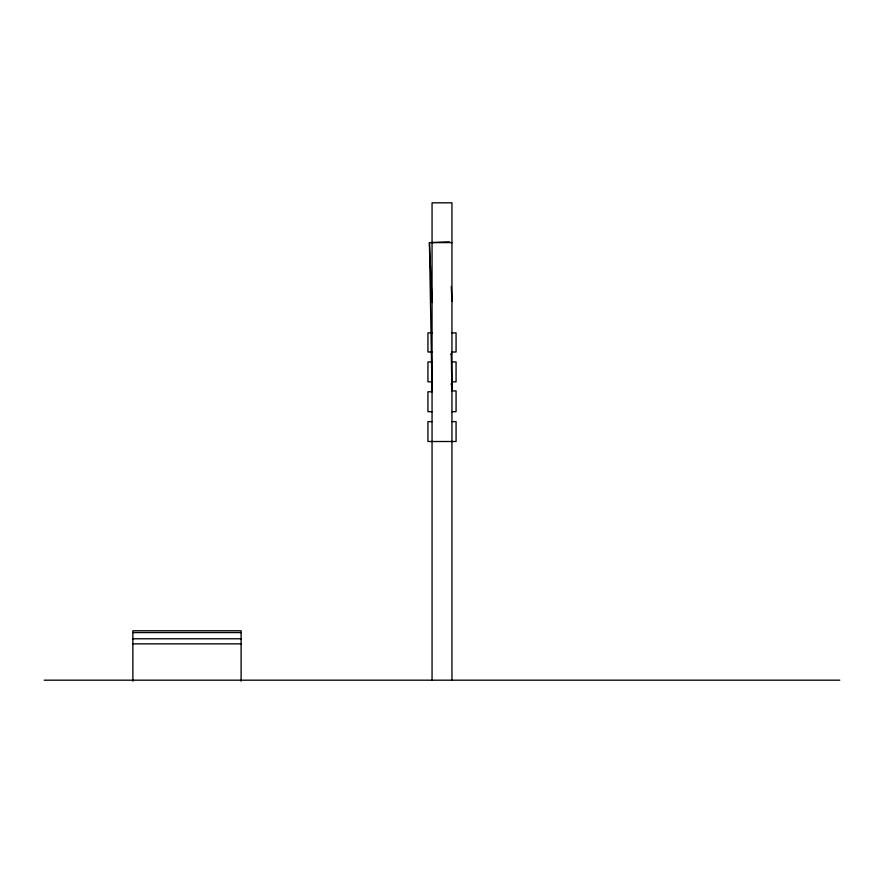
<?xml version="1.0" encoding="UTF-8"?>
<svg xmlns="http://www.w3.org/2000/svg" width="884" height="884" viewBox="0 0 884 884"><rect width="100%" height="100%" fill="white"/><g stroke="black" fill="none" stroke-linecap="round" stroke-linejoin="round"><path stroke-width="1.33" d="M451.083 354.594L451.945 351.998L456.067 351.998L456.067 332.881L451.945 332.881M451.083 384.429L451.945 381.833L456.067 381.833L456.067 361.943L451.945 361.943M432.055 411.668L427.933 411.668L427.933 391.778L432.055 391.778L429.425 242.669L449.315 241.785M432.055 242.603L451.945 242.603M432.055 332.881L427.933 332.881L427.933 351.998L432.055 351.998M432.055 361.943L427.933 361.943L427.933 381.833L432.055 381.833M451.945 411.668L456.067 411.668L456.067 390.905L451.945 390.905L451.293 353.622M432.055 421.613L427.933 421.613L427.933 441.503L456.067 441.503L456.067 421.613L451.945 421.613M132.876 632.59L241.111 632.59M132.876 638.778L241.111 638.778M132.876 643.861L241.111 643.861M44.2 680.183L839.8 680.183M451.293 286.493L451.945 301.4M429.425 242.669L432.055 302.273M451.945 680.183L451.945 202.823L432.055 202.823L432.055 680.183M241.111 681.177L241.111 630.778L132.876 630.778L132.876 681.177"/></g></svg>
